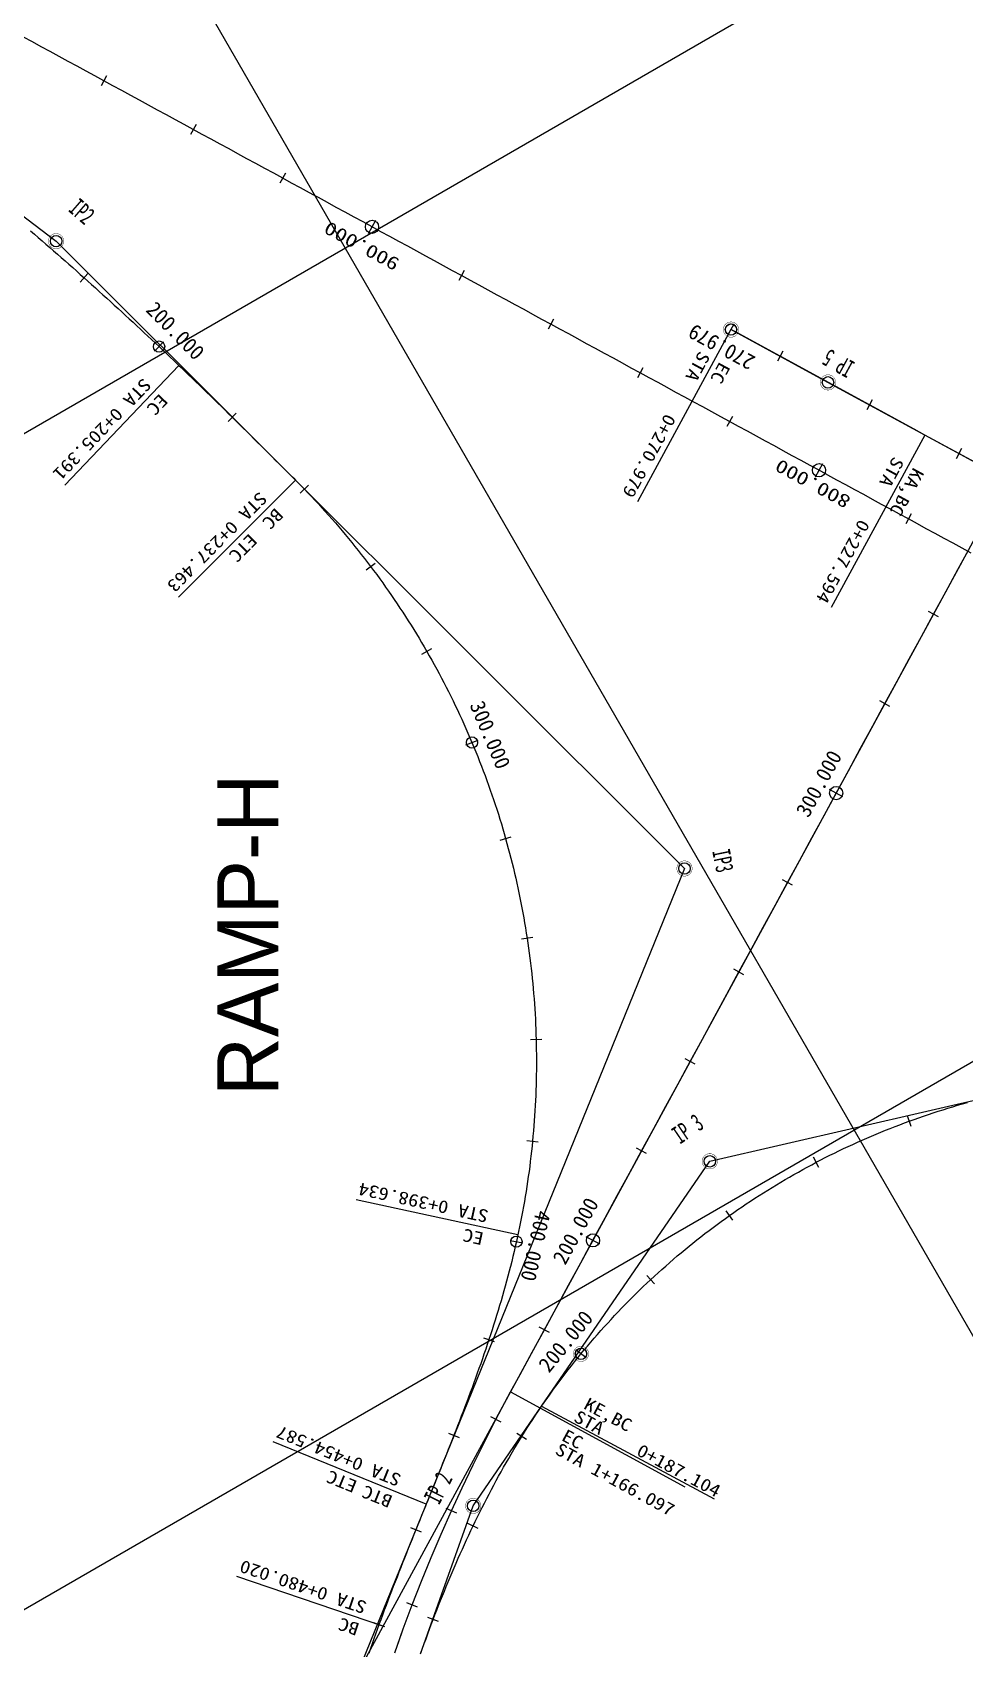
# Model space of a CAD drawing. Extents: x -2894 to -714, y 147 to 1611.
# Drawn here: x -1741.1 to -1557.9, y 1068.8 to 1386.3 of the extents above; entities that cross this region are included whole.
import ezdxf
from ezdxf.enums import TextEntityAlignment as Align

# ---------------------------------------------------------------- set-up
doc = ezdxf.new("R2010")
doc.units = 0
doc.header["$MEASUREMENT"] = 0
doc.layers.get('0').update_dxf_attribs({"linetype": 'CONTINUOUS'})
for name, color, linetype in [('CA-ALGN-CNTL', 2, 'CONTINUOUS'), ('CA-ALGN-IPLN', 1, 'CONTINUOUS'), ('CA-ALGN-IPSM', 2, 'CONTINUOUS'), ('CA-ALGN-STSM', 2, 'CONTINUOUS'), ('CA-ALGN-SUBL', 1, 'CONTINUOUS'), ('CA-ALGN-SUBT', 2, 'CONTINUOUS'), ('CA-ALGN-TEXT', 3, 'CONTINUOUS'), ('CV-GRID-LINE', 1, 'CONTINUOUS'), ('CV-TEXT', 3, 'CONTINUOUS')]:
    doc.layers.add(name, color=color, linetype=linetype)
doc.styles.add('GHS', font='DotumChe.ttf')
doc.styles.add('GTXT', font='DotumChe.ttf')

# ---------------------------------------------------------------- blocks, each defined once
blk = doc.blocks.new('CASTAMM')
blk.add_line((0, -1.5), (0, 1.5))
blk.add_circle((0, 0), 1.3)
at = {"style": 'GTXT', "flags": 1}
for tag, p in [('STA_DST', (0, -3.62)), ('XSEC_DAT', (0, -6.85))]:
    blk.add_attdef(tag, text='', height=2.5, dxfattribs=at).set_placement(p, align=Align.MIDDLE)
blk = doc.blocks.new('CAIPMRK')
at = {"const_width": 0.1}
blk.add_lwpolyline([(-2, 0, -1), (2, 0, -1)], format="xyb", close=True, dxfattribs=at)
blk.add_circle((0, 0), 1.5)
blk = doc.blocks.new('CASTAMS')
blk.add_line((0, -1.5), (0, 1.5))
at = {"style": 'GTXT', "flags": 1}
for tag, p in [('STA_DST', (0, -3.62)), ('XSEC_DAT', (0, -6.85))]:
    blk.add_attdef(tag, text='', height=2.5, dxfattribs=at).set_placement(p, align=Align.MIDDLE)

msp = doc.modelspace()

# ---------------------------------------------------------------- linework, layer by layer
at = {"layer": 'CA-ALGN-CNTL'}
for points in [[(-1556.61, 1284), (-1558.37, 1284.96), (-1560.13, 1285.92), (-1561.88, 1286.87), (-1563.64, 1287.83), (-1565.4, 1288.78), (-1567.15, 1289.74), (-1568.91, 1290.7), (-1570.67, 1291.65), (-1572.42, 1292.61), (-1574.18, 1293.56), (-1575.94, 1294.52), (-1577.7, 1295.48), (-1579.45, 1296.43), (-1581.21, 1297.39), (-1582.97, 1298.34), (-1584.72, 1299.3), (-1586.48, 1300.25), (-1588.24, 1301.21), (-1589.99, 1302.17), (-1591.75, 1303.12), (-1593.51, 1304.08), (-1595.26, 1305.03), (-1597.02, 1305.99), (-1598.78, 1306.95), (-1600.53, 1307.9), (-1602.29, 1308.86), (-1604.05, 1309.81), (-1605.8, 1310.77), (-1607.56, 1311.73), (-1609.32, 1312.68), (-1611.07, 1313.64), (-1612.83, 1314.59), (-1614.59, 1315.55), (-1616.34, 1316.51), (-1618.1, 1317.46), (-1619.86, 1318.42), (-1621.61, 1319.37), (-1623.37, 1320.33), (-1625.13, 1321.29), (-1626.88, 1322.24), (-1628.64, 1323.2), (-1630.4, 1324.15), (-1632.15, 1325.11), (-1633.91, 1326.07), (-1635.67, 1327.02), (-1637.42, 1327.98), (-1639.18, 1328.93), (-1640.94, 1329.89), (-1642.7, 1330.84), (-1644.45, 1331.8), (-1646.21, 1332.76), (-1647.97, 1333.71), (-1649.72, 1334.67), (-1651.48, 1335.62), (-1653.24, 1336.58), (-1654.99, 1337.54), (-1656.75, 1338.49), (-1658.51, 1339.45), (-1660.26, 1340.4), (-1662.02, 1341.36), (-1663.78, 1342.32), (-1665.53, 1343.27), (-1667.29, 1344.23), (-1669.05, 1345.18), (-1670.8, 1346.14), (-1672.56, 1347.1), (-1674.32, 1348.05), (-1676.07, 1349.01), (-1677.83, 1349.96), (-1679.59, 1350.92), (-1681.34, 1351.88), (-1683.1, 1352.83), (-1684.86, 1353.79), (-1685.74, 1354.27), (-1686.61, 1354.74), (-1688.37, 1355.7), (-1690.13, 1356.66), (-1691.88, 1357.61), (-1693.64, 1358.57), (-1695.4, 1359.52), (-1697.15, 1360.48), (-1698.91, 1361.44), (-1700.67, 1362.39), (-1702.42, 1363.35), (-1704.18, 1364.3), (-1705.94, 1365.26), (-1707.69, 1366.21), (-1709.45, 1367.17), (-1711.21, 1368.13), (-1712.97, 1369.08), (-1714.72, 1370.04), (-1716.48, 1370.99), (-1718.24, 1371.95), (-1719.99, 1372.91), (-1721.75, 1373.86), (-1723.51, 1374.82), (-1725.26, 1375.77), (-1727.02, 1376.73), (-1728.78, 1377.69), (-1730.53, 1378.64), (-1732.29, 1379.6), (-1734.05, 1380.55), (-1735.8, 1381.51), (-1737.56, 1382.47), (-1739.32, 1383.42), (-1741.07, 1384.38), (-1742.83, 1385.33)], [(-1741.44, 1347.28), (-1740.68, 1346.63), (-1739.92, 1345.98), (-1739.17, 1345.32), (-1738.41, 1344.67), (-1737.66, 1344.01), (-1736.9, 1343.35), (-1736.15, 1342.7), (-1735.4, 1342.04), (-1734.65, 1341.38), (-1733.9, 1340.71), (-1733.15, 1340.05), (-1732.4, 1339.39), (-1731.65, 1338.72), (-1730.91, 1338.06), (-1730.16, 1337.39), (-1729.42, 1336.72), (-1728.67, 1336.05), (-1727.93, 1335.39), (-1727.19, 1334.71), (-1726.45, 1334.04), (-1725.71, 1333.37), (-1724.97, 1332.7), (-1724.23, 1332.02), (-1723.49, 1331.35), (-1722.76, 1330.67), (-1722.02, 1329.99), (-1721.29, 1329.31), (-1720.55, 1328.64), (-1719.82, 1327.95), (-1719.09, 1327.27), (-1718.36, 1326.59), (-1717.63, 1325.91), (-1716.9, 1325.22), (-1716.17, 1324.54), (-1715.44, 1323.85), (-1714.72, 1323.16), (-1713.99, 1322.48), (-1713.27, 1321.79), (-1712.54, 1321.1), (-1712.26, 1320.83), (-1711.82, 1320.41), (-1711.1, 1319.71), (-1710.38, 1319.02), (-1709.66, 1318.33), (-1708.94, 1317.63), (-1708.22, 1316.94), (-1707.5, 1316.24), (-1706.78, 1315.54), (-1706.07, 1314.85), (-1705.35, 1314.15), (-1704.64, 1313.45), (-1703.92, 1312.75), (-1703.21, 1312.05), (-1702.5, 1311.35), (-1701.78, 1310.65), (-1701.07, 1309.94), (-1700.36, 1309.24), (-1699.65, 1308.54), (-1698.94, 1307.84), (-1698.23, 1307.13), (-1697.52, 1306.43), (-1696.81, 1305.72), (-1696.1, 1305.02), (-1695.39, 1304.31), (-1694.68, 1303.61), (-1693.97, 1302.9), (-1693.26, 1302.2), (-1692.55, 1301.49), (-1691.85, 1300.78), (-1691.14, 1300.08), (-1690.43, 1299.37), (-1689.72, 1298.67), (-1689.39, 1298.34), (-1689.39, 1298.34), (-1689.39, 1298.34), (-1689.01, 1297.96), (-1688.31, 1297.25), (-1687.61, 1296.53), (-1686.92, 1295.81), (-1686.23, 1295.09), (-1685.54, 1294.36), (-1684.86, 1293.63), (-1684.18, 1292.89), (-1683.51, 1292.15), (-1682.85, 1291.41), (-1682.18, 1290.66), (-1681.52, 1289.9), (-1680.87, 1289.15), (-1680.22, 1288.39), (-1679.58, 1287.62), (-1678.94, 1286.85), (-1678.31, 1286.08), (-1677.68, 1285.3), (-1677.05, 1284.52), (-1676.43, 1283.74), (-1675.82, 1282.95), (-1675.21, 1282.16), (-1674.6, 1281.36), (-1674, 1280.56), (-1673.41, 1279.76), (-1672.82, 1278.95), (-1672.23, 1278.14), (-1671.65, 1277.32), (-1671.08, 1276.51), (-1670.51, 1275.68), (-1669.94, 1274.86), (-1669.38, 1274.03), (-1668.83, 1273.2), (-1668.28, 1272.36), (-1667.73, 1271.52), (-1667.19, 1270.68), (-1666.66, 1269.84), (-1666.13, 1268.99), (-1665.61, 1268.13), (-1665.09, 1267.28), (-1664.58, 1266.42), (-1664.07, 1265.56), (-1663.57, 1264.69), (-1663.07, 1263.83), (-1662.58, 1262.96), (-1662.09, 1262.08), (-1661.61, 1261.2), (-1661.14, 1260.32), (-1660.67, 1259.44), (-1660.2, 1258.56), (-1659.75, 1257.67), (-1659.29, 1256.78), (-1658.85, 1255.88), (-1658.4, 1254.98), (-1657.97, 1254.08), (-1657.54, 1253.18), (-1657.11, 1252.28), (-1656.69, 1251.37), (-1656.28, 1250.46), (-1655.87, 1249.55), (-1655.47, 1248.63), (-1655.07, 1247.71), (-1654.68, 1246.79), (-1654.29, 1245.87), (-1653.91, 1244.94), (-1653.54, 1244.02), (-1653.17, 1243.09), (-1652.81, 1242.16), (-1652.45, 1241.22), (-1652.1, 1240.28), (-1651.76, 1239.35), (-1651.42, 1238.41), (-1651.08, 1237.46), (-1650.76, 1236.52), (-1650.43, 1235.57), (-1650.12, 1234.62), (-1649.81, 1233.67), (-1649.5, 1232.72), (-1649.21, 1231.76), (-1648.91, 1230.81), (-1648.63, 1229.85), (-1648.35, 1228.89), (-1648.07, 1227.93), (-1647.8, 1226.97), (-1647.54, 1226), (-1647.29, 1225.03), (-1647.04, 1224.07), (-1646.79, 1223.1), (-1646.55, 1222.12), (-1646.32, 1221.15), (-1646.09, 1220.18), (-1645.87, 1219.2), (-1645.66, 1218.23), (-1645.45, 1217.25), (-1645.25, 1216.27), (-1645.05, 1215.29), (-1644.86, 1214.31), (-1644.68, 1213.32), (-1644.5, 1212.34), (-1644.33, 1211.35), (-1644.16, 1210.37), (-1644, 1209.38), (-1643.85, 1208.39), (-1643.7, 1207.4), (-1643.56, 1206.41), (-1643.43, 1205.42), (-1643.3, 1204.43), (-1643.18, 1203.44), (-1643.06, 1202.44), (-1642.95, 1201.45), (-1642.85, 1200.46), (-1642.75, 1199.46), (-1642.66, 1198.47), (-1642.57, 1197.47), (-1642.49, 1196.47), (-1642.42, 1195.48), (-1642.35, 1194.48), (-1642.29, 1193.48), (-1642.23, 1192.48), (-1642.19, 1191.48), (-1642.14, 1190.48), (-1642.11, 1189.48), (-1642.08, 1188.48), (-1642.05, 1187.48), (-1642.04, 1186.48), (-1642.02, 1185.48), (-1642.02, 1184.48), (-1642.02, 1183.48), (-1642.03, 1182.48), (-1642.04, 1181.48), (-1642.06, 1180.48), (-1642.09, 1179.49), (-1642.12, 1178.49), (-1642.16, 1177.49), (-1642.2, 1176.49), (-1642.25, 1175.49), (-1642.31, 1174.49), (-1642.37, 1173.49), (-1642.44, 1172.49), (-1642.52, 1171.5), (-1642.6, 1170.5), (-1642.69, 1169.5), (-1642.78, 1168.51), (-1642.88, 1167.51), (-1642.99, 1166.52), (-1643.1, 1165.53), (-1643.22, 1164.53), (-1643.34, 1163.54), (-1643.47, 1162.55), (-1643.61, 1161.56), (-1643.75, 1160.57), (-1643.9, 1159.58), (-1644.06, 1158.59), (-1644.22, 1157.61), (-1644.39, 1156.62), (-1644.56, 1155.64), (-1644.74, 1154.65), (-1644.93, 1153.67), (-1645.12, 1152.69), (-1645.32, 1151.71), (-1645.52, 1150.73), (-1645.65, 1150.11), (-1645.73, 1149.75), (-1645.95, 1148.77), (-1646.17, 1147.8), (-1646.4, 1146.83), (-1646.63, 1145.85), (-1646.87, 1144.88), (-1647.11, 1143.91), (-1647.17, 1143.69), (-1647.36, 1142.94), (-1647.62, 1141.98), (-1647.88, 1141.01), (-1648.14, 1140.05), (-1648.41, 1139.09), (-1648.69, 1138.12), (-1648.97, 1137.16), (-1649.25, 1136.2), (-1649.54, 1135.25), (-1649.83, 1134.29), (-1650.13, 1133.34), (-1650.43, 1132.38), (-1650.74, 1131.43), (-1651.05, 1130.48), (-1651.36, 1129.53), (-1651.67, 1128.58), (-1651.99, 1127.63), (-1652.32, 1126.69), (-1652.64, 1125.74), (-1652.97, 1124.8), (-1653.31, 1123.85), (-1653.64, 1122.91), (-1653.98, 1121.97), (-1654.32, 1121.03), (-1654.67, 1120.09), (-1655.01, 1119.15), (-1655.36, 1118.22), (-1655.71, 1117.28), (-1656.07, 1116.35), (-1656.42, 1115.41), (-1656.78, 1114.48), (-1657.14, 1113.54), (-1657.5, 1112.61), (-1657.87, 1111.68), (-1658.23, 1110.75), (-1658.6, 1109.82), (-1658.96, 1108.89), (-1659.33, 1107.96), (-1659.7, 1107.03), (-1660.08, 1106.1), (-1660.45, 1105.17), (-1660.82, 1104.25), (-1661.19, 1103.32), (-1661.57, 1102.39), (-1661.94, 1101.46), (-1662.32, 1100.54), (-1662.7, 1099.61), (-1663.07, 1098.68), (-1663.45, 1097.76), (-1663.67, 1097.21), (-1663.67, 1097.21), (-1663.83, 1096.83), (-1664.2, 1095.91), (-1664.58, 1094.98), (-1664.95, 1094.05), (-1665.33, 1093.13), (-1665.71, 1092.2), (-1666.08, 1091.27), (-1666.46, 1090.34), (-1666.83, 1089.42), (-1667.2, 1088.49), (-1667.57, 1087.56), (-1667.94, 1086.63), (-1668.31, 1085.7), (-1668.68, 1084.77), (-1669.05, 1083.84), (-1669.41, 1082.91), (-1669.78, 1081.98), (-1670.14, 1081.05), (-1670.5, 1080.11), (-1670.86, 1079.18), (-1671.21, 1078.25), (-1671.57, 1077.31), (-1671.92, 1076.38), (-1672.27, 1075.44), (-1672.61, 1074.5), (-1672.96, 1073.56), (-1672.97, 1073.54), (-1673.3, 1072.62), (-1673.64, 1071.68), (-1673.98, 1070.74), (-1674.31, 1069.8), (-1674.64, 1068.85), (-1674.97, 1067.91)], [(-1543.05, 1295.06), (-1550.19, 1298.79), (-1559, 1303.52), (-1565.67, 1307.15), (-1565.67, 1307.15), (-1567.78, 1308.3), (-1576.57, 1313.08), (-1585.35, 1317.86), (-1594.13, 1322.64), (-1602.92, 1327.42), (-1603.78, 1327.88), (-1603.78, 1327.88)], [(-1669.86, 1068.04), (-1668.17, 1072.74), (-1666.41, 1077.42), (-1664.58, 1082.08), (-1662.69, 1086.71), (-1660.73, 1091.31), (-1658.71, 1095.88), (-1656.62, 1100.42), (-1654.47, 1104.93), (-1652.25, 1109.42), (-1649.97, 1113.86), (-1647.63, 1118.28), (-1647.1, 1119.25), (-1645.24, 1122.67), (-1642.85, 1127.07), (-1640.46, 1131.46), (-1638.07, 1135.85), (-1635.68, 1140.24), (-1633.29, 1144.63), (-1630.9, 1149.03), (-1628.51, 1153.42), (-1626.12, 1157.81), (-1623.73, 1162.2), (-1621.34, 1166.59), (-1618.95, 1170.98), (-1616.56, 1175.38), (-1614.17, 1179.77), (-1611.78, 1184.16), (-1609.39, 1188.55), (-1607, 1192.94), (-1604.61, 1197.34), (-1602.22, 1201.73), (-1599.83, 1206.12), (-1597.44, 1210.51), (-1595.05, 1214.9), (-1592.66, 1219.3), (-1590.27, 1223.69), (-1587.88, 1228.08), (-1585.49, 1232.47), (-1583.1, 1236.86), (-1580.71, 1241.26), (-1578.32, 1245.65), (-1575.93, 1250.04), (-1573.54, 1254.43), (-1571.15, 1258.82), (-1568.76, 1263.21), (-1566.37, 1267.61), (-1563.98, 1272), (-1561.59, 1276.39), (-1559.2, 1280.78), (-1556.81, 1285.17)], [(-1669.21, 1069.86), (-1668.17, 1072.74), (-1666.41, 1077.42), (-1664.58, 1082.08), (-1662.69, 1086.71), (-1660.73, 1091.31), (-1658.71, 1095.88), (-1656.62, 1100.42), (-1654.47, 1104.93), (-1652.25, 1109.42), (-1649.97, 1113.86), (-1647.63, 1118.28), (-1647.1, 1119.25), (-1645.24, 1122.67), (-1642.85, 1127.07), (-1640.46, 1131.46), (-1638.07, 1135.85), (-1635.68, 1140.24), (-1633.29, 1144.63), (-1630.9, 1149.03), (-1628.51, 1153.42), (-1626.12, 1157.81), (-1623.73, 1162.2), (-1621.34, 1166.59), (-1618.95, 1170.98), (-1616.56, 1175.38), (-1614.17, 1179.77), (-1611.78, 1184.16), (-1609.39, 1188.55), (-1607, 1192.94), (-1604.61, 1197.34), (-1602.22, 1201.73), (-1599.83, 1206.12), (-1597.44, 1210.51), (-1595.05, 1214.9), (-1592.66, 1219.3), (-1590.27, 1223.69), (-1587.88, 1228.08), (-1585.49, 1232.47), (-1583.1, 1236.86), (-1580.71, 1241.26), (-1578.32, 1245.65), (-1575.93, 1250.04), (-1573.54, 1254.43), (-1571.15, 1258.82), (-1568.76, 1263.21), (-1566.37, 1267.61), (-1563.98, 1272), (-1561.59, 1276.39), (-1559.2, 1280.78), (-1556.81, 1285.17)], [(-1664.73, 1067.98), (-1664.4, 1068.92), (-1664.06, 1069.86), (-1663.71, 1070.8), (-1663.37, 1071.74), (-1663.02, 1072.68), (-1662.67, 1073.61), (-1662.31, 1074.55), (-1661.95, 1075.48), (-1661.59, 1076.41), (-1661.23, 1077.34), (-1660.86, 1078.27), (-1660.49, 1079.2), (-1660.11, 1080.13), (-1659.73, 1081.05), (-1659.35, 1081.98), (-1658.96, 1082.9), (-1658.57, 1083.82), (-1658.18, 1084.74), (-1657.78, 1085.66), (-1657.38, 1086.58), (-1656.98, 1087.49), (-1656.57, 1088.4), (-1656.15, 1089.31), (-1655.74, 1090.22), (-1655.32, 1091.13), (-1654.89, 1092.03), (-1654.46, 1092.94), (-1654.03, 1093.84), (-1653.59, 1094.74), (-1653.15, 1095.63), (-1652.7, 1096.53), (-1652.25, 1097.42), (-1651.79, 1098.31), (-1651.33, 1099.2), (-1650.86, 1100.08), (-1650.39, 1100.96), (-1649.92, 1101.84), (-1649.44, 1102.72), (-1648.95, 1103.59), (-1648.46, 1104.47), (-1647.97, 1105.34), (-1647.47, 1106.2), (-1646.96, 1107.06), (-1646.45, 1107.92), (-1645.94, 1108.78), (-1645.42, 1109.64), (-1644.89, 1110.49), (-1644.36, 1111.33), (-1643.82, 1112.18), (-1643.28, 1113.02), (-1642.74, 1113.86), (-1642.18, 1114.69), (-1641.63, 1115.52), (-1641.06, 1116.35), (-1641.01, 1116.43), (-1641.01, 1116.43), (-1640.5, 1117.17), (-1639.92, 1117.99), (-1639.34, 1118.8), (-1638.76, 1119.62), (-1638.17, 1120.42), (-1637.57, 1121.23), (-1636.97, 1122.03), (-1636.37, 1122.82), (-1635.75, 1123.61), (-1635.14, 1124.4), (-1634.52, 1125.18), (-1633.89, 1125.96), (-1633.26, 1126.74), (-1632.62, 1127.51), (-1631.98, 1128.27), (-1631.33, 1129.03), (-1630.68, 1129.79), (-1630.02, 1130.55), (-1629.36, 1131.29), (-1628.69, 1132.04), (-1628.01, 1132.78), (-1627.34, 1133.51), (-1626.65, 1134.25), (-1625.97, 1134.97), (-1625.28, 1135.69), (-1624.58, 1136.41), (-1624.31, 1136.68), (-1623.88, 1137.12), (-1623.17, 1137.83), (-1622.46, 1138.53), (-1621.74, 1139.23), (-1621.02, 1139.93), (-1620.3, 1140.61), (-1619.57, 1141.3), (-1618.83, 1141.98), (-1618.09, 1142.65), (-1617.35, 1143.32), (-1616.6, 1143.98), (-1615.85, 1144.64), (-1615.1, 1145.3), (-1614.33, 1145.95), (-1613.57, 1146.59), (-1612.8, 1147.23), (-1612.03, 1147.86), (-1611.25, 1148.49), (-1610.47, 1149.11), (-1609.68, 1149.73), (-1608.89, 1150.34), (-1608.1, 1150.95), (-1607.3, 1151.55), (-1606.5, 1152.15), (-1605.69, 1152.74), (-1604.88, 1153.33), (-1604.06, 1153.91), (-1603.25, 1154.48), (-1602.42, 1155.05), (-1601.6, 1155.62), (-1600.77, 1156.18), (-1599.94, 1156.73), (-1599.1, 1157.28), (-1598.26, 1157.82), (-1597.42, 1158.36), (-1596.57, 1158.89), (-1595.72, 1159.41), (-1594.86, 1159.93), (-1594.01, 1160.45), (-1593.14, 1160.95), (-1592.28, 1161.46), (-1591.41, 1161.95), (-1590.54, 1162.44), (-1589.67, 1162.93), (-1588.79, 1163.41), (-1587.91, 1163.88), (-1587.02, 1164.35), (-1586.14, 1164.81), (-1585.25, 1165.27), (-1584.35, 1165.72), (-1583.46, 1166.16), (-1582.56, 1166.6), (-1581.65, 1167.03), (-1580.75, 1167.45), (-1579.84, 1167.87), (-1578.93, 1168.29), (-1578.02, 1168.69), (-1577.1, 1169.1), (-1576.18, 1169.49), (-1575.26, 1169.88), (-1574.34, 1170.26), (-1573.41, 1170.64), (-1572.48, 1171.01), (-1571.55, 1171.37), (-1570.62, 1171.73), (-1569.68, 1172.08), (-1568.74, 1172.43), (-1567.8, 1172.77), (-1566.86, 1173.1), (-1565.92, 1173.43), (-1564.97, 1173.75), (-1564.02, 1174.06), (-1563.07, 1174.37), (-1562.11, 1174.67), (-1561.16, 1174.97), (-1560.2, 1175.26), (-1559.24, 1175.54), (-1558.28, 1175.82), (-1557.32, 1176.08)]]:
    msp.add_lwpolyline(points, dxfattribs=at)
at = {"layer": 'CA-ALGN-IPLN'}
for p, q in [((-1915.23, 1480.85), (-1736.41, 1345.24)), ((-1693.48, 1034.02), (-1502.01, 1385.89)), ((-1736.41, 1345.24), (-1612.92, 1222.05)), ((-1584.72, 1317.51), (-1603.78, 1327.88)), ((-1565.67, 1307.15), (-1584.72, 1317.51)), ((-1525.6, 1285.35), (-1565.67, 1307.15)), ((-1612.92, 1222.05), (-1697.48, 1014.04)), ((-1607.95, 1164.55), (-1551.07, 1177.67)), ((-1641.01, 1116.43), (-1607.95, 1164.55)), ((-1654.44, 1096.88), (-1641.01, 1116.43)), ((-1664.79, 1067.82), (-1654.44, 1096.88))]:
    msp.add_line(p, q, dxfattribs=at)
at = {"layer": 'CA-ALGN-SUBL'}
for p, q in [((-1603.78, 1327.88), (-1622.18, 1294.07)), ((-1712.26, 1320.83), (-1734.72, 1297.33)), ((-1565.67, 1307.15), (-1584.07, 1273.33)), ((-1689.39, 1298.34), (-1712.35, 1275.33)), ((-1689.39, 1298.34), (-1712.35, 1275.33)), ((-1645.65, 1150.11), (-1677.42, 1156.97)), ((-1647.1, 1119.25), (-1612.85, 1100.6)), ((-1641.01, 1116.43), (-1607.06, 1098.27)), ((-1663.67, 1097.21), (-1693.78, 1109.45)), ((-1672.23, 1073.28), (-1700.91, 1083)), ((-1672.23, 1073.28), (-1700.91, 1083))]:
    msp.add_line(p, q, dxfattribs=at)
at = {"layer": 'CV-GRID-LINE'}
for p, q in [((-2036.7, 906.79), (-863.95, 1583.89)), ((-2036.7, 1137.73), (-1263.95, 1583.89)), ((-1818.15, 1583.89), (-1342.74, 760.44))]:
    msp.add_line(p, q, dxfattribs=at)

# ---------------------------------------------------------------- block references
at = {"layer": 'CA-ALGN-IPSM', "yscale": 0.75}
for p, xscale, rotation in [((-1736.41, 1345.24), 0.7499999999999892, 353.2381176324401), ((-1603.78, 1327.88), 0.7499999999998964, 271.3081998116426), ((-1584.72, 1317.51), 0.7499999999998964, 271.3081998116425), ((-1612.92, 1222.05), 0.7500000000000501, 21.14476240194143), ((-1607.95, 1164.55), 0.7499999999999835, 28.12674286726094), ((-1633.26, 1126.74), 0.7499999999999866, 356.1642192991188), ((-1654.44, 1096.88), 0.7499999999999857, 356.1642192991188)]:
    msp.add_blockref('CAIPMRK', p, dxfattribs=dict(at, xscale=xscale, rotation=rotation))
at = {"layer": 'CA-ALGN-STSM', "yscale": 0.75, "zscale": 0.75}
for p, xscale, rotation in [((-1727.02, 1376.73), 0.7499999999999287, 151.4472744731575), ((-1709.45, 1367.17), 0.7500000000000716, 151.4470118988882), ((-1691.88, 1357.61), 0.7499999999999968, 151.4470118984105), ((-1730.91, 1338.06), 0.7500000000000486, 318.2352824668678), ((-1656.75, 1338.49), 0.7499999999999216, 151.4470118979328), ((-1639.18, 1328.93), 0.7500000000000159, 151.4470118984509), ((-1594.13, 1322.64), 0.7499999999999348, 151.4475370453939), ((-1621.61, 1319.37), 0.7500000000000516, 151.4472744726089), ((-1701.78, 1310.65), 0.7499999999998598, 315.4302462456938), ((-1576.57, 1313.08), 0.7499999999999425, 151.4474124957816), ((-1604.05, 1309.81), 0.7500000000000516, 151.4472744726089), ((-1559, 1303.52), 0.7500000000000298, 151.5550147646815), ((-1687.61, 1296.53), 0.7500000000000564, 314.1652702722962), ((-1568.91, 1290.7), 0.7500000000000516, 151.4472744726089), ((-1674.6, 1281.36), 0.7499999999998751, 307.0609144586222), ((-1563.98, 1272), 0.7500000000001881, 61.44688061051095), ((-1663.57, 1264.69), 0.7499999999998052, 299.9567416941781), ((-1573.54, 1254.43), 0.7500000000001532, 61.44688061073391), ((-1648.07, 1227.93), 0.7499999999998395, 285.7478076886505), ((-1592.66, 1219.3), 0.7500000000001328, 61.44688061117285), ((-1643.85, 1208.39), 0.7499999999999736, 278.6431691748824), ((-1602.22, 1201.73), 0.7499999999999334, 61.4468806089477), ((-1642.08, 1188.48), 0.7500000000001964, 271.5387247719462), ((-1611.78, 1184.16), 0.7499999999998709, 61.4468806117184), ((-1568.74, 1172.43), 0.7500000000000121, 20.03072041533022), ((-1642.78, 1168.51), 0.7499999999999366, 264.434381415994), ((-1621.34, 1166.59), 0.7499999999998709, 61.4468806117184), ((-1587.02, 1164.35), 0.7500000000000392, 27.67000202525974), ((-1604.06, 1153.91), 0.7499999999998802, 35.30945765377761), ((-1619.57, 1141.3), 0.7499999999999583, 42.94896986611598), ((-1619.57, 1141.3), 0.7499999999999831, 42.94907363072429), ((-1640.46, 1131.46), 0.750000000000098, 61.44688061139578), ((-1651.36, 1129.53), 0.7499999999999732, 251.6747450396207), ((-1649.97, 1113.86), 0.7499999999998225, 62.44504575470405), ((-1658.23, 1110.75), 0.7500000000002023, 248.5527290752336), ((-1658.23, 1110.75), 0.7500000000001807, 248.5529682759941), ((-1644.89, 1110.49), 0.749999999999954, 58.12742356706339), ((-1644.89, 1110.49), 0.7499999999999686, 58.12750778499439), ((-1658.71, 1095.88), 0.7500000000000809, 65.71951004722493), ((-1665.71, 1092.2), 0.7499999999999158, 247.9707132673808), ((-1665.71, 1092.2), 0.7500000000001951, 247.9703864511816), ((-1654.46, 1092.94), 0.7499999999998561, 64.4058442958846), ((-1654.46, 1092.94), 0.7499999999999424, 64.40581731672079), ((-1666.41, 1077.42), 0.7499999999998047, 68.99357412109687), ((-1672.96, 1073.56), 0.7500000000000918, 249.9274094464984), ((-1672.96, 1073.56), 0.7500000000000918, 249.9274094464984), ((-1672.96, 1073.56), 0.7500000000001089, 249.9274587966019), ((-1662.31, 1074.55), 0.7500000000001988, 69.0925271614242), ((-1662.31, 1074.55), 0.7500000000001988, 69.0925271614242), ((-1662.31, 1074.55), 0.7499999999999604, 69.092900046164)]:
    msp.add_blockref('CASTAMS', p, dxfattribs=dict(at, xscale=xscale, rotation=rotation))
at = {"layer": 'CA-ALGN-STSM'}
for p, rotation in [((-1674.32, 1348.05), 331.4471298218449), ((-1586.48, 1300.25), 331.4472744726244), ((-1583.1, 1236.86), 61.44688061072969), ((-1630.9, 1149.02), 61.44688061172278)]:
    msp.add_blockref('CASTAMM', p, dxfattribs=dict(at, rotation=rotation))
at = {"layer": 'CA-ALGN-STSM', "yscale": 0.849999999999909}
for p, xscale, rotation in [((-1603.78, 1327.88), 0.8500000000000862, 330.6867536940974), ((-1716.17, 1324.54), 0.8500000000001559, 315.3358237423116), ((-1654.68, 1246.79), 0.8500000000000486, 290.3950270540258), ((-1645.95, 1148.77), 0.8499999999997973, 258.4518222165872), ((-1633.26, 1126.74), 0.8500000000000141, 50.80258089740894)]:
    msp.add_blockref('CASTAMM', p, dxfattribs=dict(at, xscale=xscale, rotation=rotation))

# ---------------------------------------------------------------- texts
at = {"layer": 'CA-ALGN-SUBT', "style": 'GHS'}
for s, rotation, width, p, p2 in [('STA    0+270.979', 241.4475, 1.173438, (-1609.96, 1323.85), (-1625.25, 1295.74)), ('EC', 241.4475, 1.173438, (-1606.01, 1321.7), (-1607.92, 1318.18)), ('STA 0+205.391', 226.2931, 1.173438, (-1719.28, 1318.55), (-1737.25, 1299.75)), ('EC', 226.2931, 1.173437, (-1716.03, 1315.44), (-1718.79, 1312.55)), ('STA    0+227.594', 241.4475, 1.173437, (-1571.85, 1303.11), (-1587.14, 1275)), ('KA,BC', 241.4475, 1.173438, (-1567.9, 1300.96), (-1572.68, 1292.18)), ('STA 0+237.463', 225.0665, 1.173438, (-1696.46, 1296.21), (-1714.83, 1277.8)), ('STA 0+237.463', 225.0665, 1.173438, (-1696.46, 1296.21), (-1714.83, 1277.8)), ('BC', 225.0665, 1.173437, (-1693.28, 1293.03), (-1696.1, 1290.2)), ('ETC', 225.0665, 1.173437, (-1698.42, 1287.98), (-1702.65, 1283.73)), ('STA 0+398.634', 167.8152, 1.173437, (-1651.27, 1154.9), (-1676.68, 1160.39)), ('EC', 167.8152, 1.173438, (-1652.22, 1150.5), (-1656.13, 1151.35)), ('KE,BC', 331.8523, 1.173437, (-1632.92, 1116.07), (-1624.11, 1111.35)), ('STA    0+187.104', 331.8523, 1.173438, (-1634.9, 1113.57), (-1606.68, 1098.47)), ('STA 0+454.587', 157.8774, 1.173438, (-1668.37, 1102.91), (-1692.46, 1112.7)), ('EC', 331.447, 1.173438, (-1637.27, 1109.85), (-1633.76, 1107.94)), ('STA 1+166.097', 331.447, 1.173437, (-1638.57, 1107.18), (-1615.73, 1094.75)), ('ETC', 157.8774, 1.173438, (-1677.03, 1101.68), (-1682.59, 1103.94)), ('BTC', 157.8774, 1.173438, (-1670.07, 1098.74), (-1675.63, 1101)), ('STA 0+480.020', 161.2877, 1.173438, (-1675.16, 1077.97), (-1699.79, 1086.31)), ('STA 0+480.020', 161.2877, 1.173438, (-1675.16, 1077.97), (-1699.79, 1086.31)), ('BC', 161.2877, 1.173437, (-1676.6, 1073.71), (-1680.39, 1074.99)), ('BC', 161.2877, 1.173437, (-1676.6, 1073.71), (-1680.39, 1074.99))]:
    msp.add_text(s, height=2.5, rotation=rotation, dxfattribs=dict(at, width=width)).set_placement(p, p2, align=Align.FIT)
at = {"layer": 'CA-ALGN-TEXT', "style": 'GHS'}
for s, height, rotation, width, p, p2 in [('IP2', 3.5, 318.9457, 0.628627, (-1734.16, 1351.25), (-1730.77, 1348.29)), ('900.000', 2.6, 151.4471, 1.297551, (-1668.68, 1341.57), (-1682.82, 1349.26)), ('200.000', 3, 314.6434, 0.977865, (-1718.93, 1331.59), (-1709.09, 1321.63)), ('270.979', 3, 151.4475, 0.977865, (-1598.78, 1322.43), (-1611.07, 1329.12)), ('IP 5', 3.5, 151.4475, 0.628627, (-1579.22, 1321.35), (-1584.49, 1324.22)), ('800.000', 2.6, 151.4471, 1.297551, (-1580.02, 1294.87), (-1594.16, 1302.57)), ('300.000', 3, 292.8521, 0.977865, (-1655.19, 1254.17), (-1649.75, 1241.27)), ('300.000', 3, 61.447, 0.977865, (-1588.55, 1231.86), (-1581.86, 1244.16)), ('IP3', 3.5, 281.472, 0.628627, (-1607.49, 1225.44), (-1606.6, 1221.03)), ('IP 3', 3.5, 34.2505, 0.628627, (-1613.81, 1167.82), (-1608.85, 1171.2)), ('200.000', 3, 61.447, 0.977865, (-1636.35, 1144.02), (-1629.66, 1156.32)), ('400.000', 3, 257.3359, 0.977865, (-1642.07, 1155.08), (-1645.14, 1141.42)), ('200.000', 3, 50.5885, 0.977865, (-1639.55, 1122.85), (-1630.67, 1133.67)), ('IP 2', 3.5, 62.9503, 0.628627, (-1661.14, 1096.94), (-1658.41, 1102.28))]:
    msp.add_text(s, height=height, rotation=rotation, dxfattribs=dict(at, width=width)).set_placement(p, p2, align=Align.FIT)
at = {"layer": 'CV-TEXT', "insert": (-1704.72, 1177.35), "char_height": 12, "width": 100, "attachment_point": 1, "rotation": 90, "style": 'GHS'}
msp.add_mtext('\\fﾱﾼﾸﾲￃﾼ|b0|i0|c129|p49;RAMP-H', dxfattribs=at)

doc.saveas('drawing.dxf')
